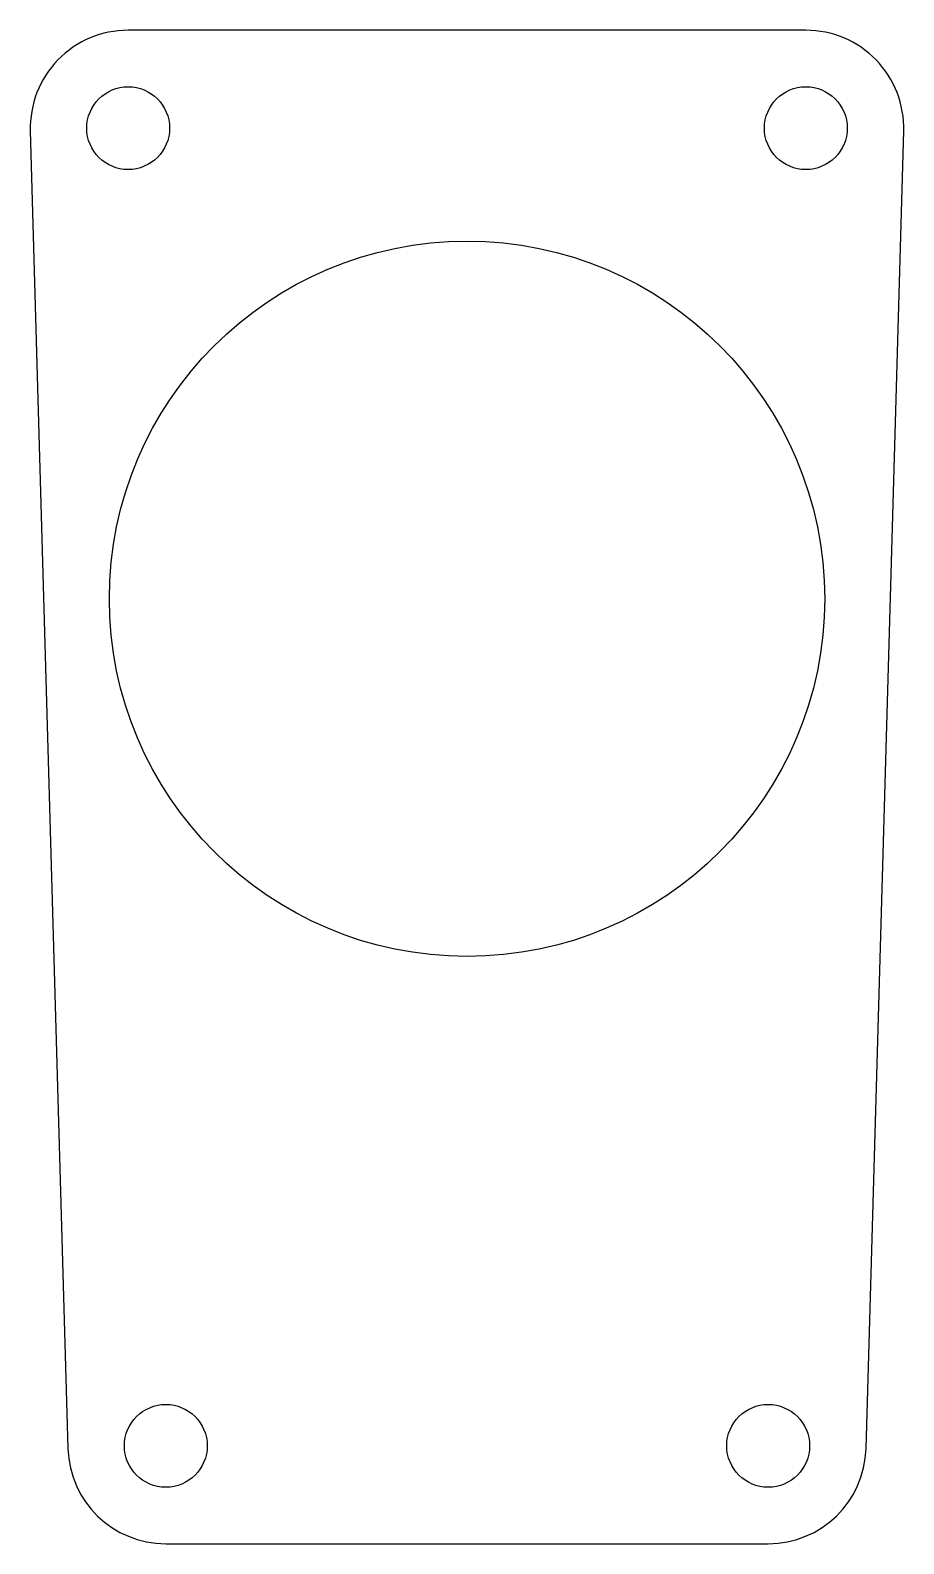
# Model space of a CAD drawing. Header units: millimetres. Extents: x 0 to 23.2, y 0 to 40.2.
import ezdxf

# ---------------------------------------------------------------- set-up
doc = ezdxf.new("R2010")
doc.units = ezdxf.units.MM
doc.layers.add('HOLES', color=1, linetype='Continuous')
doc.layers.add('OUTLINE', color=7, linetype='Continuous')

msp = doc.modelspace()

# ---------------------------------------------------------------- linework, layer by layer
at = {"layer": 'HOLES'}
for centre, radius in [((2.6, 37.6), 1.1), ((20.6, 37.6), 1.1), ((11.6, 25.1), 9.5), ((3.6, 2.6), 1.1), ((19.6, 2.6), 1.1)]:
    msp.add_circle(centre, radius, dxfattribs=at)
at = {"layer": 'OUTLINE'}
msp.add_lwpolyline([(20.6, 40.2), (2.6, 40.2, 0.422605), (0.001, 37.526), (1.001, 2.526, 0.405872), (3.6, 0), (19.6, 0, 0.405872), (22.199, 2.526), (23.199, 37.526, 0.422605)], format="xyb", close=True, dxfattribs=at)

doc.saveas('drawing.dxf')
